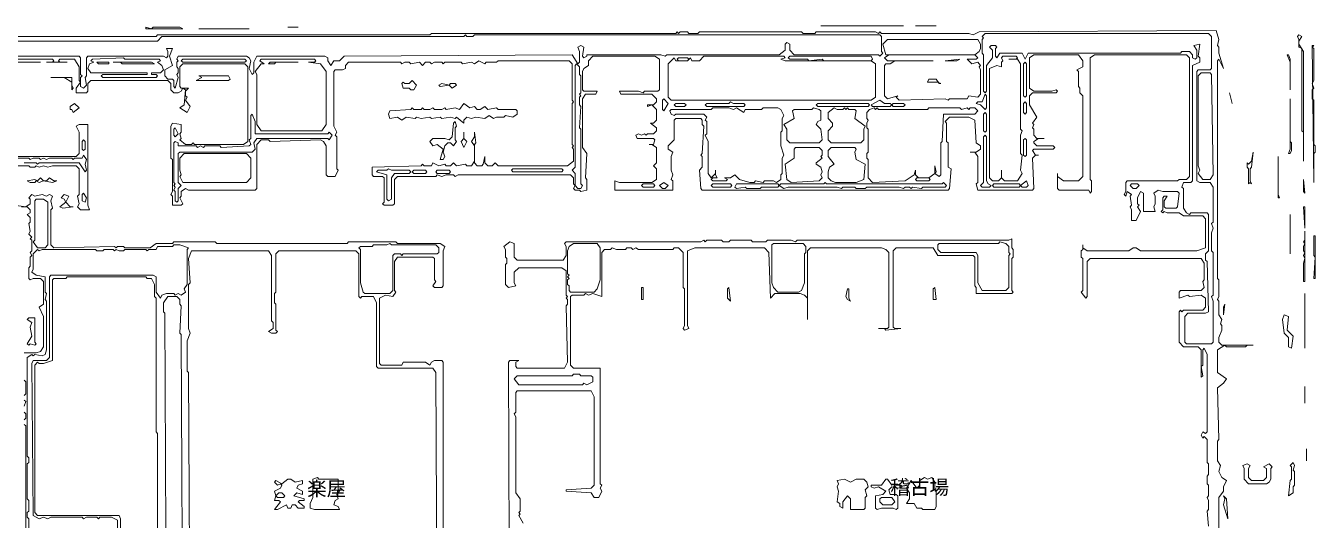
# Model space of a CAD drawing. Header units: millimetres. Extents: x -943 to 53999, y -4146 to 36087.
# Drawn here: x 17737 to 53710, y 22294 to 36087 of the extents above; entities that cross this region are included whole.
import ezdxf

# ---------------------------------------------------------------- set-up
doc = ezdxf.new("R2010")
doc.units = ezdxf.units.MM
doc.layers.add('EDITABLE_ROOM_LABELS', color=7, linetype='Continuous', lineweight=18, true_color=0x50555f)
doc.layers.add('RASTER_CONTOURS', color=7, linetype='Continuous', lineweight=18, true_color=0x50555f)
doc.styles.add('JAPANESE', font='msgothic.ttc')

msp = doc.modelspace()

# ---------------------------------------------------------------- linework, layer by layer
at = {"layer": 'RASTER_CONTOURS'}
for points in [[(21082, 36045), (21082, 36002), (22115, 36002), (22032, 36045), (21289, 36045), (21247, 36002)], [(22569, 36002), (23973, 36002)], [(25047, 36045), (25336, 36045)], [(39915, 36087), (42228, 36087)], [(42558, 36087), (43137, 36087)], [(41650, 35578), (41774, 35705), (44293, 35705), (44376, 35578), (44376, 35451), (44334, 35366), (44211, 35281), (41732, 35281)], [(44500, 35875), (50736, 35875), (50819, 35790), (50819, 34899), (50777, 34857), (50447, 34857), (50406, 34814), (50406, 31759), (50488, 31716), (50777, 31716), (50860, 31589), (50860, 30613), (50819, 30570), (50860, 30443), (50819, 30316), (50819, 29806), (50860, 29764), (50860, 28576), (50819, 28533), (50860, 28406), (50860, 27260), (50819, 27217), (50117, 27217), (50075, 27260), (50075, 27981), (50158, 28066), (50653, 28066), (50736, 28109), (50695, 29509), (50653, 29552), (50653, 29721), (50736, 29806), (50736, 30825), (50695, 30867), (50240, 30867), (50199, 30825), (50117, 30867), (50034, 30995), (50034, 31546), (49993, 31589), (50034, 31716), (50240, 31716), (50282, 31759), (50282, 34984), (50488, 35069), (50488, 35196), (50447, 35239), (50488, 35578), (50323, 35536), (50406, 35408), (50406, 35196), (50364, 35154), (50282, 35196), (50282, 35281), (50199, 35366), (49993, 35366), (49951, 35323), (45697, 35323), (45615, 35154), (45532, 35323), (44913, 35323), (44830, 35196), (44789, 35239), (44789, 35451), (44830, 35493), (44789, 35536), (44665, 35536), (44624, 35493), (44706, 35408), (44706, 35196), (44541, 34984), (44541, 34262), (44500, 34220), (44458, 34262), (44458, 35281), (44417, 35323), (44417, 35705), (44458, 35748), (44417, 35790)], [(53255, 35833), (53214, 35790), (53255, 35705), (53255, 35493), (53338, 35451), (53338, 33159), (53379, 33117), (53379, 32310), (53379, 35366), (53255, 35578), (53255, 35663), (53338, 35790)], [(41691, 35196), (41815, 35281), (44211, 35281), (44293, 35196), (44252, 35154), (44004, 35154), (44128, 35026), (44293, 35069), (44376, 34984), (44334, 34941), (44376, 34857), (44376, 34178), (44293, 34093), (44045, 34135), (44004, 34050), (43508, 34050), (43467, 34008), (43384, 34050), (42104, 34008), (42022, 34093), (42063, 34135), (41774, 34050), (41691, 34135), (41691, 34984), (41732, 35026), (41856, 35026), (41980, 35111), (43054, 35111), (41774, 35111)], [(52925, 35281), (53008, 35069), (53008, 34305), (53008, 35154), (52966, 35281)], [(53627, 35536), (53668, 31716), (53668, 32522), (53710, 32565), (53710, 32735), (53668, 32777), (53668, 34008), (53627, 34050), (53627, 34305), (53668, 34347), (53627, 34475), (53668, 34560), (53668, 35451), (53627, 35493), (53668, 35536)], [(19471, 34899), (19513, 35026), (19637, 35069), (19554, 35111), (19595, 35154), (20463, 35196), (20504, 35154), (21454, 35154), (21495, 35111), (21413, 35069), (21536, 34984), (21578, 34857), (21495, 34772), (21247, 34772), (21247, 34729), (21371, 34729), (21413, 34687), (21371, 34644), (19884, 34644), (19843, 34687), (19884, 34729), (21123, 34729), (21123, 34772), (19554, 34772)], [(19719, 35069), (19761, 35026), (20050, 35026), (20050, 35069)], [(20174, 35069), (20380, 35069), (20421, 35026), (21330, 35026), (21247, 35069)], [(22073, 35111), (22115, 35154), (23849, 35154), (23891, 35111), (23849, 35069), (22115, 35069)], [(24304, 35154), (25790, 35154), (25832, 35111), (25790, 35069), (25625, 35069), (25956, 35026), (26121, 34814), (26121, 33329), (25997, 33159), (24304, 33159), (24180, 33329), (24180, 34729), (24138, 34814), (24304, 35026), (24386, 35026), (24262, 35111)], [(24510, 35026), (24675, 35026), (24717, 35069), (25336, 35069), (24551, 35069)], [(33101, 35026), (33183, 34941), (33183, 34729), (33225, 34687), (33225, 34220), (33183, 34178), (33225, 34135), (33183, 34093), (33183, 33880), (33225, 33838), (33183, 33244), (33225, 33201), (33225, 31674), (33266, 31631), (33225, 31546), (33142, 31546), (33059, 31631), (33059, 31971), (32977, 32056), (33059, 32140), (33059, 34984)], [(35661, 35026), (35826, 35196), (35868, 35111), (36198, 35111), (36281, 35196), (36322, 35111), (36529, 35111), (36652, 35239), (38883, 35239), (38924, 35196), (38800, 35154), (38924, 35111), (41319, 35111), (41443, 35026), (41443, 34093), (41319, 34008), (35744, 34008), (35661, 34093)], [(35909, 35154), (35950, 35196), (36198, 35196), (36239, 35154), (36198, 35111), (35950, 35111)], [(39007, 35196), (39048, 35239), (41319, 35239), (41361, 35154), (41319, 35111), (39998, 35111), (39957, 35154), (39585, 35111), (39544, 35154), (39048, 35154)], [(43384, 35111), (43715, 35111), (43798, 35154)], [(44995, 35239), (45367, 35239), (45408, 35196), (45367, 35154), (45160, 35154), (45408, 35154), (45491, 35026), (45491, 33201), (45532, 33159), (45491, 33032), (45491, 32522), (45532, 32480), (45491, 32056), (45532, 31971), (45408, 31759), (45037, 31759), (44954, 31843), (44954, 32056), (44954, 31843), (44871, 31759), (44706, 31759), (44624, 31843), (44624, 34899), (44830, 34984), (44954, 34941), (44954, 35069), (44995, 35111), (44954, 35196)], [(45615, 35069), (45656, 35026), (45656, 34135), (45615, 34093), (45573, 34135), (45573, 35026)], [(18439, 34644), (18811, 34644), (19017, 34517), (19017, 34305), (19058, 34347), (19017, 34432), (19017, 34644)], [(22486, 34560), (23395, 34560), (23436, 34602), (23395, 34687), (22569, 34687), (22652, 34644)], [(28640, 34432), (28516, 34560), (28434, 34475), (28310, 34475), (28268, 34517), (28227, 34475), (28268, 34347), (28434, 34347), (28475, 34305), (28558, 34305)], [(42889, 34517), (43178, 34517), (43261, 34475), (43219, 34475), (43137, 34602), (42930, 34602)], [(50530, 34772), (50777, 34772), (50819, 34729), (50860, 31928), (50777, 31801), (50571, 31801), (50447, 31971), (50488, 32056), (50447, 32183), (50447, 34687)], [(29260, 34432), (29301, 34390), (29549, 34432), (29631, 34347), (29755, 34432), (29714, 34475), (29590, 34475), (29549, 34432), (29342, 34475)], [(44500, 34178), (44541, 34135), (44541, 33796), (44500, 33753), (44376, 33880), (44252, 33923), (44293, 33965), (44417, 33965)], [(51314, 34220), (51397, 33923)], [(19100, 33923), (18976, 33838), (18976, 33753), (19017, 33753), (19058, 33668), (19224, 33796)], [(31449, 33711), (31407, 33753), (30912, 33753), (30870, 33796), (30623, 33753), (30540, 33838), (30416, 33753), (30333, 33753), (30251, 33838), (30127, 33796), (29962, 33923), (29838, 33753), (29714, 33796), (29466, 33753), (29425, 33796), (29342, 33753), (29136, 33753), (29094, 33796), (29012, 33753), (28847, 33753), (28805, 33796), (28764, 33753), (28558, 33753), (28516, 33796), (28475, 33753), (27897, 33711), (27855, 33626), (27897, 33499), (28103, 33541), (28227, 33456), (28351, 33541), (28599, 33499), (28640, 33541), (28764, 33499), (29012, 33541), (29053, 33499), (29301, 33541), (29342, 33499), (29590, 33541), (29714, 33499), (29755, 33541), (29962, 33371), (29962, 33456), (30044, 33541), (30168, 33499), (30292, 33541), (30540, 33499), (30664, 33583), (30788, 33499), (30870, 33541), (31077, 33541), (31118, 33583), (31325, 33541), (31449, 33626)], [(35537, 34050), (35661, 33923), (35537, 33711), (35496, 33753), (35496, 34008)], [(35826, 33880), (35868, 33923), (36116, 33923), (36157, 33880), (36116, 33838), (35868, 33838)], [(37809, 33880), (37768, 33838), (36735, 33838), (36694, 33880), (36735, 33923), (37355, 33923), (37396, 33965), (37478, 33923), (37768, 33923)], [(39791, 33880), (39833, 33923), (41237, 33923), (41278, 33880), (41237, 33838), (39833, 33838)], [(41319, 33880), (41567, 34008), (41691, 33923), (41856, 33923), (41898, 33880), (41856, 33838), (41361, 33838)], [(41898, 33880), (41939, 33923), (42228, 33923), (42269, 33880), (42228, 33838), (41939, 33838)], [(45615, 33965), (45656, 33923), (45656, 33668), (45615, 33626), (45573, 33668), (45573, 33923)], [(53008, 34050), (53008, 32650), (52966, 32522), (53008, 32522), (53049, 32607), (53049, 32819), (53008, 32862)], [(26286, 33032), (26203, 32904), (26162, 32947), (24180, 32947), (24097, 32819), (24138, 32650), (24056, 32565), (22032, 32565), (21991, 32522), (21991, 31716), (22073, 31631), (21991, 31546), (21991, 31207), (21949, 31164), (21908, 31207), (21908, 31461), (21867, 31504), (21908, 31589), (21867, 31631), (21908, 31674), (21867, 31716), (21867, 32819), (21908, 32862), (21991, 32819), (21991, 32735), (22486, 32735), (22528, 32692), (22610, 32735), (22693, 32692), (22734, 32735), (23147, 32735), (23188, 32692), (23973, 32735), (24014, 32777), (23973, 32904), (24014, 32947), (24014, 33583), (24056, 33626), (24138, 33414), (24138, 33074), (26162, 33074), (26203, 33117)], [(35703, 33711), (35744, 33753), (36859, 33753), (36900, 33796), (37355, 33796), (37478, 33753), (37561, 33796), (37768, 33668), (37809, 33753), (38263, 33753), (38305, 33796), (38718, 33796), (38800, 33753), (38883, 33583), (38841, 33499), (38841, 33159), (38800, 33117), (38800, 32735), (38883, 32480), (38841, 32395), (38841, 31971), (38800, 31928), (38800, 31801), (38676, 31716), (38594, 31759), (38346, 31759), (38305, 31716), (38098, 31759), (38057, 31716), (37933, 31716), (37644, 31801), (37520, 31928), (37396, 31843), (37231, 31843), (37313, 31801), (37272, 31759), (36900, 31759), (36859, 31801), (36900, 31843), (37024, 31843), (36983, 31928), (36983, 32056), (36983, 31971), (36859, 31843), (36776, 31971), (36776, 32862), (36694, 33032), (36735, 33074), (36735, 33414), (36694, 33456), (36735, 33541), (36652, 33626), (35868, 33626), (35826, 33583), (35744, 33626)], [(39874, 33753), (39915, 33711), (39915, 33456), (39833, 33414), (39791, 33329), (39915, 33201), (39957, 32904), (39874, 32819), (39048, 32819), (38965, 32904), (38965, 33201), (38883, 33329), (39172, 33499), (39131, 33711), (39172, 33753), (39667, 33753), (39709, 33796)], [(40122, 33668), (40287, 33796), (40370, 33753), (40535, 33753), (40576, 33796), (40617, 33753), (40659, 33796), (40700, 33753), (40865, 33753), (40906, 33711), (40865, 33499), (41154, 33286), (41113, 33201), (41113, 32904), (41030, 32819), (40204, 32819), (40122, 32904), (40122, 33159), (40246, 33286), (40246, 33371), (40122, 33499)], [(41237, 31843), (41237, 32353), (41196, 32395), (41196, 32522), (41237, 32565), (41237, 33201), (41196, 33244), (41196, 33371), (41237, 33456), (41196, 33499), (41196, 33668), (41278, 33753), (41402, 33796), (41443, 33753), (41485, 33796), (41526, 33753), (42889, 33753), (42930, 33796), (43798, 33796), (43839, 33753), (44004, 33796), (44045, 33753), (44087, 33796), (44211, 33796), (44293, 33711), (44211, 33626), (43343, 33626), (43302, 32862), (43261, 32819), (43261, 31928), (43219, 31886), (43095, 31971), (43137, 32013), (43095, 32183), (43095, 31971), (42930, 31843), (42641, 31843), (42558, 31928), (42558, 32056), (42517, 31928), (42269, 31759), (41361, 31716)], [(44500, 33668), (44541, 33626), (44541, 33159), (44500, 33117), (44458, 33159), (44458, 33626)], [(21908, 33244), (21991, 33074), (21908, 32989), (21867, 33032), (21867, 33201)], [(29714, 33414), (29673, 33371), (29631, 32989), (29549, 32904), (29425, 32947), (29094, 32947), (29012, 32862), (29094, 32735), (29218, 32777), (29384, 32650), (29301, 32353), (29384, 32353), (29425, 32438), (29384, 32565), (29425, 32735), (29507, 32819), (29590, 32819), (29673, 32735), (29755, 32862), (29714, 32904), (29714, 33244), (29755, 33286)], [(29962, 33117), (29962, 32947), (29879, 32862), (29962, 32692), (30044, 32862), (29962, 32947)], [(19347, 32904), (19389, 32862), (19389, 32650), (19347, 32607), (19306, 32650), (19306, 32862)], [(44500, 33032), (44541, 32989), (44541, 31759), (44582, 31674), (44665, 31631), (44624, 31589), (44417, 31589), (44376, 31631), (44458, 31716), (44458, 32989)], [(45615, 32947), (45656, 32904), (45656, 32480), (45615, 32438), (45573, 32480), (45573, 32904)], [(22032, 32395), (22156, 32522), (23891, 32522), (24014, 32395), (24014, 31843), (23891, 31716), (22115, 31716), (22032, 31886), (22073, 31928), (22032, 32056)], [(39213, 32692), (39874, 32692), (39957, 32607), (39957, 32480), (39915, 32438), (39957, 32395), (39791, 32268), (39791, 32225), (39915, 32140), (39957, 32013), (39915, 31928), (39957, 31843), (39874, 31759), (39089, 31716), (38965, 31801), (38924, 32225), (39172, 32395), (39172, 32650)], [(40122, 32607), (40204, 32692), (40865, 32692), (40906, 32650), (40865, 32565), (40906, 32353), (41154, 32225), (41113, 31801), (40906, 31716), (40328, 31716), (40204, 31759), (40122, 31843), (40122, 32013), (40163, 32140), (40287, 32225), (40122, 32438)], [(51975, 32565), (51934, 32310), (51851, 32225), (51810, 32268), (51810, 32140), (51851, 32098), (51851, 31674), (51892, 31716), (51934, 31674), (51892, 31759), (51892, 32098), (51934, 32140)], [(52677, 32438), (52677, 31292), (52718, 31292), (52677, 31377)], [(28434, 32056), (28475, 32013), (28434, 31971), (28021, 31971), (27938, 31843), (27938, 31249), (27855, 31207), (27814, 31249), (27814, 31928), (27525, 32013), (27566, 32056), (27814, 32056), (27855, 32098), (27938, 32056)], [(28516, 32013), (28558, 32056), (28888, 32056), (28929, 32013), (28888, 31971), (28558, 31971)], [(29177, 32013), (29218, 32056), (29549, 32056), (29590, 32013), (29549, 31971), (29218, 31971)], [(31283, 32056), (31325, 32098), (32688, 32098), (32729, 32056), (32688, 32013), (31325, 32013)], [(17778, 31759), (17861, 31716), (17985, 31716), (18026, 31759), (18108, 31716), (18232, 31759), (18480, 31716), (18604, 31759), (18521, 31759), (18398, 31843), (18315, 31759), (18232, 31759), (18150, 31843), (18067, 31759), (17985, 31801)], [(34918, 31631), (34959, 31674), (35248, 31674), (35290, 31631), (35248, 31589), (34959, 31589)], [(35413, 31631), (35537, 31716), (35661, 31631), (35579, 31546), (35496, 31546)], [(36859, 31631), (36900, 31674), (37396, 31674), (37437, 31631), (37396, 31589), (36900, 31589)], [(37520, 31589), (37561, 31674), (38718, 31674), (38759, 31631), (38718, 31589), (38263, 31589), (38222, 31546), (37850, 31546), (37809, 31589), (37561, 31546)], [(38759, 31631), (38800, 31674), (39998, 31674), (40039, 31716), (40080, 31674), (43302, 31674), (43343, 31716), (43426, 31631), (43384, 31589), (42765, 31589), (42724, 31546), (42476, 31589), (42435, 31546), (42393, 31589), (42269, 31589), (42228, 31546), (42104, 31589), (41196, 31589), (41154, 31546), (40906, 31546), (40865, 31589), (40535, 31589), (40493, 31546), (40370, 31589), (39007, 31589), (38883, 31546)], [(42558, 31801), (42600, 31843), (42930, 31843), (42971, 31801), (42930, 31759), (42600, 31759)], [(44706, 31631), (44747, 31674), (45450, 31674), (45491, 31631), (45450, 31589), (44747, 31589)], [(45656, 31759), (45697, 31631), (45656, 31589), (45532, 31589), (45491, 31631)], [(48547, 31631), (48588, 31674), (48754, 31674), (48795, 31631), (48712, 31546), (48630, 31546)], [(53379, 31801), (53379, 31461), (53421, 31419)], [(18811, 31377), (18728, 31292), (18811, 31249), (18852, 31164), (18687, 31037), (18769, 30995), (19058, 31037), (18976, 31037), (18852, 31164), (18934, 31334)], [(19347, 31419), (19430, 31292), (19389, 31164), (19306, 31207), (19306, 31377)], [(18026, 31249), (18232, 31249), (18356, 31164), (18356, 29976), (18274, 29891), (18067, 29891), (17943, 30061), (17985, 30103), (17985, 31207)], [(53379, 31037), (53421, 30443), (53421, 31037)], [(53008, 30825), (53008, 29721)], [(53421, 30358), (53421, 30103), (53379, 30061), (53421, 30018), (53379, 29934), (53379, 29806), (53421, 29764), (53379, 29679), (53421, 29594), (53379, 29467), (53379, 28957), (53421, 28957)], [(53668, 30231), (53668, 29679), (53710, 29637), (53668, 29042), (53710, 29042), (53710, 30231)], [(27153, 28660), (27071, 28915), (27071, 29849), (27029, 29891), (27071, 29934), (27401, 29934), (27442, 29976), (27814, 29976), (27897, 30018), (27938, 29976), (29177, 29976), (29260, 29891), (29260, 29764), (29218, 29721), (28268, 29721), (28227, 29679), (28186, 29721), (28021, 29721), (27979, 29679), (27979, 28703), (27897, 28618), (27195, 28618)], [(33018, 30018), (33679, 30018), (33761, 29891), (33761, 29000), (33679, 28745), (33596, 28660), (32935, 28660), (32894, 28703), (32894, 28830), (32853, 28873), (32853, 29000), (32894, 29042), (32853, 29085), (32894, 29127), (32853, 29170), (32853, 29806), (32894, 29934)], [(38594, 30018), (39420, 30018), (39502, 29934), (39502, 29764), (39461, 29721), (39461, 28915), (39378, 28703), (39296, 28660), (38718, 28660), (38594, 28788), (38552, 28915), (38552, 29976)], [(45160, 28788), (45078, 28703), (44417, 28703), (44293, 28915), (44293, 29679), (44252, 29764), (43261, 29764), (43178, 29849), (43178, 29976), (43219, 30018), (44871, 30018), (44913, 30061), (45078, 30018), (45160, 29934), (45160, 29764), (45202, 29721), (45160, 29679)], [(34918, 28788), (34918, 28448), (34959, 28448), (34959, 28788)], [(37355, 28788), (37313, 28745), (37313, 28491), (37396, 28406)], [(43095, 28788), (43054, 28745), (43054, 28448), (43137, 28448)], [(21702, 28533), (21949, 28533), (22032, 28448), (22032, 28321), (22073, 28278), (22032, 27515), (22073, 27472), (22115, 17838), (21908, 17753), (21784, 17753), (21660, 17838), (21619, 28066), (21578, 28109), (21578, 28363)], [(40659, 28745), (40617, 28533), (40659, 28448), (40741, 28406), (40700, 28491), (40700, 28745)], [(53421, 28618), (53421, 27090)], [(51190, 28321), (51149, 28236), (51149, 28024)], [(17819, 27939), (17778, 27896), (17902, 27812), (17861, 27684), (17902, 27430), (17778, 27217), (17819, 27175), (17861, 27217), (17985, 27175), (18026, 27217), (17985, 27260), (17985, 27939)], [(52842, 28024), (52801, 27896), (52842, 27515), (52966, 27387), (52966, 27133), (53049, 27090), (53090, 27430), (52925, 27599), (52966, 27981)], [(33555, 26156), (33390, 26072), (33307, 26114), (33266, 26072), (31490, 26072), (31366, 26241), (31449, 26326), (32977, 26326), (33018, 26369), (33183, 26369), (33225, 26326), (33514, 26326), (33555, 26284)], [(53421, 26029), (53421, 25562)], [(53462, 24289), (53462, 23950)], [(51686, 23822), (51727, 23737), (51727, 23440), (51851, 23313), (52347, 23313), (52429, 23355), (52471, 23440), (52471, 23737), (52512, 23780), (52429, 23865), (52264, 23780), (52347, 23737), (52347, 23483), (52264, 23398), (51934, 23398), (51851, 23483), (51851, 23737), (51892, 23822), (51810, 23865)], [(53090, 23907), (53008, 23822), (53049, 23780), (53049, 23440), (53008, 23398), (52966, 22973), (53090, 23058), (53090, 23228), (53131, 23271), (53131, 23653), (53090, 23695), (53131, 23822)], [(24675, 23355), (24758, 23271), (24840, 23313), (24882, 23271), (24840, 23186), (24675, 23101), (24717, 22973), (24675, 22846), (24799, 22846), (24840, 22804), (24675, 22592), (24758, 22592), (25006, 22719), (25047, 22634), (25130, 22634), (25171, 22719), (25253, 22719), (25336, 22634), (25501, 22634), (25501, 22676), (25336, 22804), (25377, 22846), (25501, 22846), (25501, 22889), (25212, 22973), (25295, 23058), (25460, 23016), (25460, 23101), (25295, 23186), (25336, 23271), (25460, 23313), (25460, 23398), (25253, 23355), (25130, 23440), (25047, 23440), (24882, 23313), (24717, 23398)], [(25749, 23440), (25749, 22931), (25666, 22761), (25666, 22634), (25790, 22592), (26493, 22592), (26451, 22676), (26327, 22719), (26369, 22846), (26451, 22889), (26410, 23016), (26493, 23101), (26451, 23143), (26451, 23440), (25914, 23440), (25873, 23483)], [(40370, 23398), (40411, 23313), (40370, 23228), (40411, 23101), (40370, 22804), (40452, 22761), (40452, 22676), (40535, 22634), (40535, 22804), (40659, 22973), (40741, 22889), (40741, 22592), (41113, 22592), (41154, 22634), (41154, 22931), (41196, 22973), (41154, 23143), (41237, 23228), (41196, 23355), (41113, 23440), (40906, 23440), (40741, 23355), (40576, 23440)], [(41319, 23271), (41319, 23228), (41402, 23186), (41526, 23228), (41732, 23101), (41650, 23016), (41443, 22973), (41443, 22634), (41485, 22592), (41609, 22634), (41939, 22634), (42022, 22592), (42063, 22634), (42063, 22973), (42022, 23016), (41856, 23016), (41815, 23143), (41898, 23228), (42104, 23186), (42187, 23228), (42145, 23271), (42022, 23271), (41980, 23313), (41898, 23271), (41774, 23440), (41732, 23440), (41609, 23271)], [(42435, 23398), (42311, 23186), (42393, 23058), (42393, 22889), (42311, 22761), (42517, 22761), (42600, 22634), (42724, 22634), (42765, 22592), (43095, 22592), (43137, 22676), (43137, 23101), (43095, 23143), (43095, 23355), (43013, 23483), (42889, 23440), (42806, 23483), (42682, 23398), (42682, 23271), (42600, 23186)], [(24717, 22973), (24799, 23058), (24882, 23058), (24964, 22973), (24923, 22931), (24758, 22931)], [(41567, 22889), (41609, 22931), (41898, 22931), (41980, 22804), (41898, 22719), (41650, 22719), (41567, 22804)], [(51149, 22973), (51190, 22889), (51149, 22719), (51273, 22337), (51232, 22889)]]:
    msp.add_lwpolyline(points, close=True, dxfattribs=at)
for points in [[(16498, 35663), (21413, 35663), (21536, 35790), (29962, 35790), (30003, 35833), (30044, 35790), (30210, 35790), (30251, 35833), (41567, 35833), (41609, 35790), (41609, 35366), (41650, 35323), (41567, 35239), (41526, 35281), (39172, 35281), (39048, 35408), (39048, 35578), (38965, 35621), (38924, 35578), (38924, 35408), (38759, 35281), (35620, 35281), (35579, 35239), (35455, 35281), (33390, 35281), (33390, 35239), (33307, 35196), (33266, 35239), (33307, 35493), (33225, 35536), (33142, 35493), (33183, 35366), (33183, 35069), (33142, 35026), (32977, 35281), (26616, 35239), (26493, 35111), (26327, 35111), (26245, 34984), (26162, 35111), (26162, 35196), (26080, 35239), (24180, 35239), (24097, 35069), (24097, 34772), (24056, 34729), (23973, 34899), (24014, 35111), (23973, 35196), (23891, 35239), (21991, 35239), (21949, 35154), (21991, 35111), (21949, 35069), (21949, 34941), (21991, 34899), (21991, 34772), (21949, 34729), (21991, 34644), (21908, 34347), (21867, 34390), (21867, 34560), (21826, 34602), (21702, 34602), (21619, 34687), (21619, 34857), (21826, 34984), (21743, 35239), (21826, 35451), (21660, 35451), (21702, 35366), (21702, 35239), (21660, 35196), (21578, 35239), (19471, 35239), (19430, 35196), (19430, 34687), (19389, 34644), (19430, 34432), (19347, 34347), (19265, 34390), (19265, 34644), (19306, 34687), (19265, 34729), (19265, 35196), (19224, 35239), (17241, 35239)], [(51025, 22040), (51025, 22931), (51149, 23101), (51149, 23228), (51232, 23398), (51108, 23483), (51025, 23653), (51066, 23822), (50984, 23950), (50984, 24501), (51025, 24544), (50984, 25987), (51149, 26114), (51232, 26241), (50984, 26411), (50984, 27048), (51190, 27175), (51232, 27133), (51769, 27133), (51810, 27175), (51975, 27175), (51108, 27175), (51025, 27260), (51025, 27387), (51108, 27599), (51108, 27727), (51066, 27769), (51108, 27896), (51025, 28024), (51025, 28406), (50984, 28448), (51025, 28533), (51025, 29000), (50984, 29042), (50984, 35111), (51025, 35154), (51149, 34899), (51025, 35323), (51025, 35493), (50984, 35536), (51025, 35705), (50943, 35960), (44334, 35918), (44169, 35833), (44045, 35875), (41609, 35875), (41567, 35918), (41526, 35875), (41443, 35918), (39791, 35918), (39750, 35875), (39420, 35875), (39378, 35918), (36529, 35918), (36487, 35875), (36239, 35875), (36198, 35918), (35992, 35918), (35950, 35875), (35909, 35918), (35868, 35875), (29053, 35875), (29012, 35833), (21413, 35833), (21371, 35790), (16580, 35790)], [(17489, 35154), (18480, 35154), (18521, 35111), (18480, 35069), (18315, 35069), (18893, 35069), (18687, 35069), (18645, 35111), (18687, 35154), (19100, 35154), (19224, 34941), (19224, 34560), (19265, 34517), (19141, 34347), (19141, 34220), (19430, 34220), (19471, 34262), (19471, 34475), (19554, 34560), (21702, 34560), (21784, 34475), (21784, 34305), (21867, 34220), (21991, 34220), (22073, 34262), (22115, 34347), (22197, 34305), (22156, 33880), (22032, 33796), (22239, 33668), (22321, 33838), (22197, 34008), (22239, 34093), (22197, 34135), (22197, 34262), (22280, 34347), (22073, 34347), (22032, 34390), (22032, 34941), (22115, 35026), (23849, 35026), (23932, 34941), (23932, 32862), (23808, 32777), (22445, 32777), (22404, 32819), (22362, 32777), (22197, 32777), (22032, 32904), (22073, 32947), (22032, 33074), (22073, 33117), (22073, 33329), (21826, 33371), (21784, 33286), (21784, 32395), (21826, 32353), (21826, 31461), (21784, 31377), (21826, 31334), (21826, 31079), (22073, 31079), (22115, 31122), (22032, 31292), (22073, 31334), (22073, 31461), (22197, 31546), (22280, 31504), (24138, 31504), (24180, 31546), (24180, 32777), (24304, 32904), (24510, 32904), (24551, 32862), (25956, 32904), (26038, 32862), (26121, 32735), (26121, 31928), (26162, 31886), (26369, 31886), (26451, 32056), (26410, 32098), (26410, 32989), (26369, 33032), (26410, 33117), (26327, 33286), (26327, 34814), (26369, 34857), (26575, 34857), (26658, 34899), (26658, 34984), (26740, 35069), (28186, 35069), (28227, 35026), (28310, 35069), (28434, 35069), (28475, 35026), (28723, 35069), (28805, 34984), (28888, 35069), (29012, 35069), (29053, 35026), (29136, 35069), (29342, 35069), (29384, 35026), (29425, 35069), (29879, 35069), (29920, 35026), (30168, 35069), (30251, 35026), (30375, 35111), (30540, 35026), (30581, 35069), (30870, 35069), (30912, 35111), (32894, 35111), (32977, 35026), (32977, 34008), (33018, 33965), (32977, 33923), (32977, 32777), (33018, 32735), (32977, 32692), (33018, 32650), (33018, 32310), (32853, 32183), (30912, 32183), (30829, 32268), (30746, 32183), (30623, 32183), (30540, 32268), (30540, 32438), (30499, 32225), (30457, 32183), (30333, 32183), (30251, 32268), (30251, 32777), (30292, 32819), (30251, 33117), (30251, 32989), (30168, 32862), (30251, 32735), (30251, 32310), (30168, 32183), (30044, 32183), (30003, 32225), (29755, 32183), (29673, 32268), (29590, 32183), (29466, 32183), (29425, 32225), (29260, 32183), (29094, 32268), (29053, 32183), (28847, 32183), (28805, 32225), (28764, 32183), (27401, 32140), (27401, 31928), (27442, 31886), (27690, 31886), (27732, 31843), (27732, 31164), (27690, 31122), (27732, 31079), (27979, 31079), (28021, 31122), (28021, 31801), (28103, 31886), (29177, 31886), (29218, 31928), (29342, 31886), (29466, 31928), (29673, 31928), (29714, 31886), (29797, 31928), (32935, 31928), (33018, 31843), (33018, 31674), (33059, 31631), (33018, 31546), (33059, 31504), (33183, 31504), (33225, 31461), (33390, 31504), (33390, 31801), (33348, 31843), (33390, 32522), (33266, 32692), (33266, 34050), (33348, 34178), (33638, 34178), (33679, 34262), (33307, 34262), (33266, 34305), (33266, 34814), (33307, 34899), (33431, 34984), (33431, 35111), (33555, 35239), (35290, 35239), (35413, 35154), (35413, 34305), (35372, 34262), (35000, 34262), (34959, 34220), (34835, 34262), (34298, 34262), (34340, 34178), (35207, 34178), (35331, 34050), (35331, 33965), (35248, 33880), (35083, 33880), (35083, 33838), (35207, 33880), (35331, 33753), (35331, 33456), (35248, 33371), (35166, 33371), (35331, 33244), (35331, 33159), (35248, 33074), (35083, 33074), (35042, 33032), (35000, 33074), (34918, 33032), (34835, 33074), (34753, 33032), (34794, 32947), (35248, 32947), (35290, 32904), (35248, 32777), (35124, 32777), (35207, 32777), (35331, 32692), (35331, 32268), (35248, 32183), (35331, 32098), (35331, 31801), (35207, 31716), (34298, 31716), (34174, 31759), (34174, 31504), (35785, 31504), (35785, 31759), (35744, 31801), (35785, 31928), (35744, 32056), (35744, 32438), (35785, 32565), (35661, 32650), (35661, 32735), (35826, 32904), (35826, 33456), (35868, 33499), (36570, 33499), (36611, 33456), (36611, 33329), (36652, 33286), (36611, 32522), (36570, 32480), (36611, 32438), (36611, 32140), (36529, 32056), (36570, 31546), (36611, 31504), (43467, 31504), (43508, 31546), (43550, 32098), (43467, 32140), (43467, 32819), (43426, 32862), (43426, 33371), (43384, 33414), (43508, 33541), (44045, 33541), (44211, 33456), (44252, 32819), (44376, 32735), (44376, 32650), (44252, 32565), (44087, 32565), (44211, 32565), (44293, 32438), (44293, 31716), (44252, 31674), (44293, 31504), (45821, 31504), (45863, 31546), (45821, 32395), (45904, 32480), (45986, 32480), (45904, 32480), (45821, 32607), (45863, 32650), (46399, 32650), (46441, 32692), (46399, 32735), (45945, 32735), (45863, 32819), (45863, 32862), (45986, 32947), (46152, 32947), (45945, 32947), (45863, 33032), (45863, 33201), (45821, 33244), (45863, 33329), (45821, 33371), (45945, 33541), (45739, 33880), (45739, 34135), (45821, 34220), (46482, 34220), (46523, 34262), (46482, 34305), (46358, 34262), (45863, 34262), (45739, 34347), (45739, 35196), (45863, 35281), (47102, 35281), (47225, 35111), (47225, 34941), (47060, 34857), (47102, 34814), (47102, 34390), (47143, 34347), (47143, 34220), (47225, 34135), (47225, 31886), (47102, 31759), (46689, 31759), (46523, 31886), (46523, 31971), (46523, 31546), (46565, 31504), (47391, 31504), (47432, 31419), (47473, 31461), (47473, 31759), (47432, 31801), (47432, 35196), (47556, 35281), (50117, 35281), (50199, 35196), (50199, 31886), (50117, 31801), (49910, 31801), (49869, 31759), (48464, 31759), (48423, 31716), (48423, 31461), (48382, 31377), (48423, 31334), (48464, 31461), (48588, 31377), (48547, 31334), (48588, 31079), (48547, 31037), (48588, 30952), (48588, 30655), (48712, 30655), (48836, 30910), (48754, 31037), (48795, 31079), (48754, 31122), (48754, 31292), (48836, 31461), (48919, 31419), (48919, 30910), (49249, 30910), (49208, 31037), (49249, 31122), (49249, 31334), (49208, 31419), (49332, 31504), (49456, 31461), (49869, 31461), (49910, 31419), (49869, 31037), (49827, 30995), (49538, 30995), (49497, 31037), (49497, 31207), (49580, 31334), (49497, 31334), (49456, 31292), (49456, 30952), (49414, 30910), (49456, 30867), (49497, 30910), (49580, 30867), (49910, 30867), (50034, 30782), (50571, 30782), (50653, 30698), (50653, 29891), (50406, 29806), (48836, 29806), (48712, 29891), (48630, 29891), (48506, 29806), (47349, 29806), (47225, 29891), (47225, 29976), (47225, 29849), (47184, 29806), (47184, 29637), (47225, 29594), (47225, 28703), (47184, 28660), (47308, 28491), (47349, 28533), (47349, 29509), (47432, 29594), (50530, 29594), (50612, 29467), (50612, 29000), (50571, 28957), (50612, 28788), (50530, 28703), (49951, 28703), (49910, 28660), (49910, 28491), (50158, 28576), (50199, 28533), (50530, 28576), (50653, 28491), (50653, 28236), (50571, 28151), (50034, 28151), (49993, 28109), (49951, 28151), (49910, 28109), (49910, 27260), (50034, 27133), (50447, 27133), (50530, 27048), (50530, 26284), (50571, 26326), (50530, 26581), (50571, 26623), (50571, 27048), (50612, 27090), (50695, 26920), (50695, 24756), (50653, 24714), (50571, 24756), (50530, 24671), (50571, 24586), (50612, 24629), (50695, 24544), (50695, 23907), (50736, 23865), (50736, 23568), (50695, 23525), (50695, 23313), (50736, 23271), (50736, 22973), (50695, 22931), (50736, 22846), (50736, 22592), (50695, 22549), (50736, 22125)], [(17489, 35069), (18150, 35069), (17489, 35069)], [(17159, 32183), (17819, 32183), (17861, 32140), (17985, 32140), (18026, 32183), (18108, 32140), (18232, 32183), (18356, 32140), (18480, 32183), (19141, 32183), (19224, 32098), (19224, 31377), (19182, 31334), (19224, 31122), (19182, 31037), (19265, 30952), (19513, 30952), (19471, 31079), (19471, 33329), (19224, 33329), (19141, 33286), (19224, 33117), (19224, 32522), (19141, 32438), (16704, 32438)], [(17365, 32395), (17819, 32395), (17861, 32353), (17943, 32395), (18108, 32395), (18150, 32353), (18232, 32395), (18315, 32353), (18398, 32395), (19017, 32395), (19058, 32353), (19100, 32395), (19306, 32395), (19347, 32480), (19430, 32353), (19389, 32225), (19430, 32056), (19389, 32013), (19224, 32268), (18108, 32268), (18067, 32225), (18026, 32268), (17695, 32268)], [(29384, 18178), (29384, 26708), (29342, 26751), (29136, 26751), (29053, 26708), (29012, 26623), (28888, 26708), (28268, 26708), (28227, 26623), (27649, 26623), (27608, 26666), (27608, 28491), (27773, 28576), (27979, 28533), (28062, 28660), (28021, 28703), (28021, 29509), (28103, 29637), (29094, 29637), (29136, 29594), (29136, 29000), (29177, 28957), (29094, 28830), (29136, 28788), (29342, 28788), (29384, 28830), (29384, 29806), (29425, 29934), (29301, 30018), (28103, 30018), (28062, 30061), (26740, 30061), (26699, 30018), (23065, 30018), (23023, 30061), (21867, 30061), (21826, 30018), (21371, 30018), (21206, 29891), (20504, 29891), (20463, 29934), (20297, 29934), (20256, 29891), (20215, 29934), (18521, 29891), (18439, 29976), (18439, 30952), (18480, 30995), (18439, 31207), (18480, 31334), (18398, 31377), (18315, 31334), (18191, 31377), (17985, 31334), (17902, 31377), (17819, 31292), (17861, 31249), (17861, 31122), (17737, 31037), (17406, 31079)], [(17613, 31037), (17778, 31037), (17861, 30952), (17861, 30867), (17778, 30825), (17861, 30740), (17861, 30613), (17819, 30570), (17861, 30358), (17819, 30273), (17902, 30188), (17861, 30146), (17902, 30103), (17902, 29806), (17861, 29764), (17902, 29679), (17861, 29637), (17861, 29382), (17819, 29339), (17819, 29042), (17861, 29000), (17943, 29042), (18150, 29042), (18232, 28957), (18232, 28321), (18108, 28236), (18232, 27981), (18232, 27133), (18150, 27005), (18026, 26963), (17695, 26963)], [(17819, 15122), (17819, 22337), (17778, 22379), (17778, 22507), (17819, 22549), (17819, 22846), (17778, 22889), (17778, 23865), (17819, 23907), (17819, 24034), (17778, 24077), (17778, 26836), (17902, 26920), (17943, 26878), (17985, 26920), (18191, 26878), (18274, 26920), (18315, 27048), (18315, 28406), (18274, 28448), (18315, 28618), (18274, 28660), (18274, 29085), (18026, 29127), (17902, 29212), (17943, 29297), (17943, 29721), (18067, 29849), (18108, 29806), (18191, 29849), (19678, 29849), (19719, 29806), (19884, 29806), (19926, 29849), (20174, 29849), (20215, 29806), (20256, 29849), (20339, 29806), (20463, 29806), (20504, 29849), (21082, 29849), (21123, 29806), (21165, 29849), (21371, 29849), (21413, 29934), (21826, 29934), (21867, 29976), (22032, 29976), (22280, 29891), (22239, 29849), (22239, 28873), (22156, 28745), (22197, 28660), (22073, 28576), (21991, 28618), (21908, 28576), (21867, 28618), (21660, 28618), (21536, 28576), (21495, 28491), (21371, 28660), (21371, 29085), (21289, 29127), (18439, 29127), (18398, 29085), (18398, 26836), (18315, 26751), (17943, 26751), (17902, 26666), (17943, 22422), (18108, 22337), (18232, 22379), (18356, 22337), (18439, 22379), (19306, 22379), (19347, 22337), (19430, 22379), (19719, 22379), (19761, 22337), (19802, 22379), (20132, 22379), (20297, 22294), (20297, 20045)], [(31614, 22210), (31490, 22422), (31531, 22464), (31490, 22507), (31531, 22549), (31531, 22889), (31407, 23058), (31407, 25180), (31366, 25265), (31407, 25308), (31407, 25859), (31449, 25902), (33514, 25902), (33596, 25732), (33596, 23271), (33514, 23186), (32812, 23143), (32812, 23101), (33514, 23058), (33596, 22931), (33720, 22931), (33803, 23101), (33761, 23186), (33803, 23271), (33761, 23313), (33761, 26538), (33018, 26538), (32935, 26623), (32935, 28533), (32977, 28576), (33307, 28576), (33348, 28618), (33431, 28576), (33555, 28618), (33803, 28533), (33803, 29764), (33885, 29849), (34051, 29849), (34092, 29891), (34216, 29849), (34464, 29849), (34505, 29891), (34629, 29891), (34670, 29849), (34753, 29891), (34835, 29849), (35785, 29849), (35826, 29891), (35950, 29891), (36074, 29764), (36074, 28788), (36116, 28745), (36116, 27727), (36074, 27642), (36116, 27599), (36239, 27642), (36198, 27727), (36198, 29806), (36405, 29891), (38346, 29891), (38470, 29764), (38511, 28491), (38635, 28618), (39337, 28618), (39461, 28576), (39544, 28491), (39544, 27896), (39544, 29806), (39626, 29891), (41609, 29891), (41732, 29849), (41815, 29764), (41815, 27684), (41774, 27642), (41526, 27642), (41691, 27642), (41732, 27599), (42145, 27642), (41980, 27642), (41939, 27684), (41939, 29806), (42022, 29891), (43054, 29891), (43178, 29679), (44169, 29679), (44211, 29637), (44211, 28830), (44252, 28788), (44252, 28618), (45243, 28618), (45284, 28660), (45243, 28703), (45243, 29594), (45284, 29637), (45284, 29849), (45243, 29891), (45243, 30146), (45160, 30103), (39254, 30103), (39213, 30061), (39089, 30103), (38428, 30103), (38387, 30061), (38015, 30061), (37974, 30103), (37396, 30103), (37355, 30061), (37189, 30061), (37148, 30103), (36735, 30103), (36694, 30061), (36652, 30103), (36570, 30061), (32812, 30061), (32770, 30018), (32812, 29934), (32812, 29679), (32729, 29552), (31449, 29552), (31366, 29637), (31366, 30018), (31242, 30061), (31077, 29934), (31118, 29849), (31118, 29637), (31159, 29594), (31159, 29467), (31118, 29424), (31118, 28873), (31201, 28788), (31407, 28830), (31366, 28915), (31366, 29212), (31490, 29339), (32688, 29339), (32812, 29255), (32812, 28576), (32853, 28533), (32812, 28491), (32853, 28448), (32853, 28321), (32812, 28278), (32853, 26708), (32770, 26538), (31449, 26538), (31407, 26581), (31407, 26708), (31490, 26751), (31242, 26751), (31201, 26708), (31242, 16438)], [(22321, 17881), (22280, 26411), (22239, 26454), (22239, 27302), (22321, 27515), (22280, 27642), (22280, 28873), (22321, 28915), (22280, 29594), (22362, 29806), (24510, 29806), (24593, 29679), (24593, 27854), (24634, 27812), (24634, 27642), (24510, 27557), (24593, 27515), (24717, 27515), (24758, 27557), (24717, 27599), (24717, 28321), (24675, 28363), (24675, 28618), (24717, 28660), (24717, 29721), (24799, 29806), (26947, 29806), (27029, 29721), (27029, 28533), (27071, 28491), (27112, 28533), (27442, 28533), (27525, 28363), (27525, 26581), (27566, 26538), (29094, 26538), (29177, 26411), (29218, 18772)], [(20421, 12661), (20380, 22337), (20339, 22422), (18067, 22422), (17985, 22507), (17985, 26623), (18067, 26708), (18108, 26666), (18232, 26666), (18480, 26751), (18480, 29000), (18521, 29042), (18852, 29042), (18893, 29085), (21082, 29085), (21123, 29042), (21247, 29042), (21330, 28873), (21330, 28533), (21371, 28491), (21371, 24756), (21413, 24714), (21413, 19833)], [(17695, 26199), (17737, 26156), (17737, 25817), (17695, 25775)], [(17695, 25647), (17737, 25605), (17695, 25477)], [(17695, 25308), (17737, 25265), (17737, 25138), (17695, 25095)], [(17695, 24968), (17737, 24926), (17737, 18560), (17778, 18517), (17778, 14783), (17819, 14740), (17778, 14698), (17778, 14316), (17819, 14273), (17778, 14146), (17819, 14061), (17819, 13849), (17778, 13807), (17819, 13467), (17778, 13425), (17778, 13255), (17819, 13212), (17861, 3918), (17778, 3833), (17613, 3876)]]:
    msp.add_lwpolyline(points, dxfattribs=at)

# ---------------------------------------------------------------- texts
at = {"layer": 'EDITABLE_ROOM_LABELS', "style": 'JAPANESE'}
for s, p in [('楽屋', (25584, 22973)), ('稽古場', (41856, 23016))]:
    msp.add_text(s, height=400, dxfattribs=at).set_placement(p)

doc.saveas('drawing.dxf')
